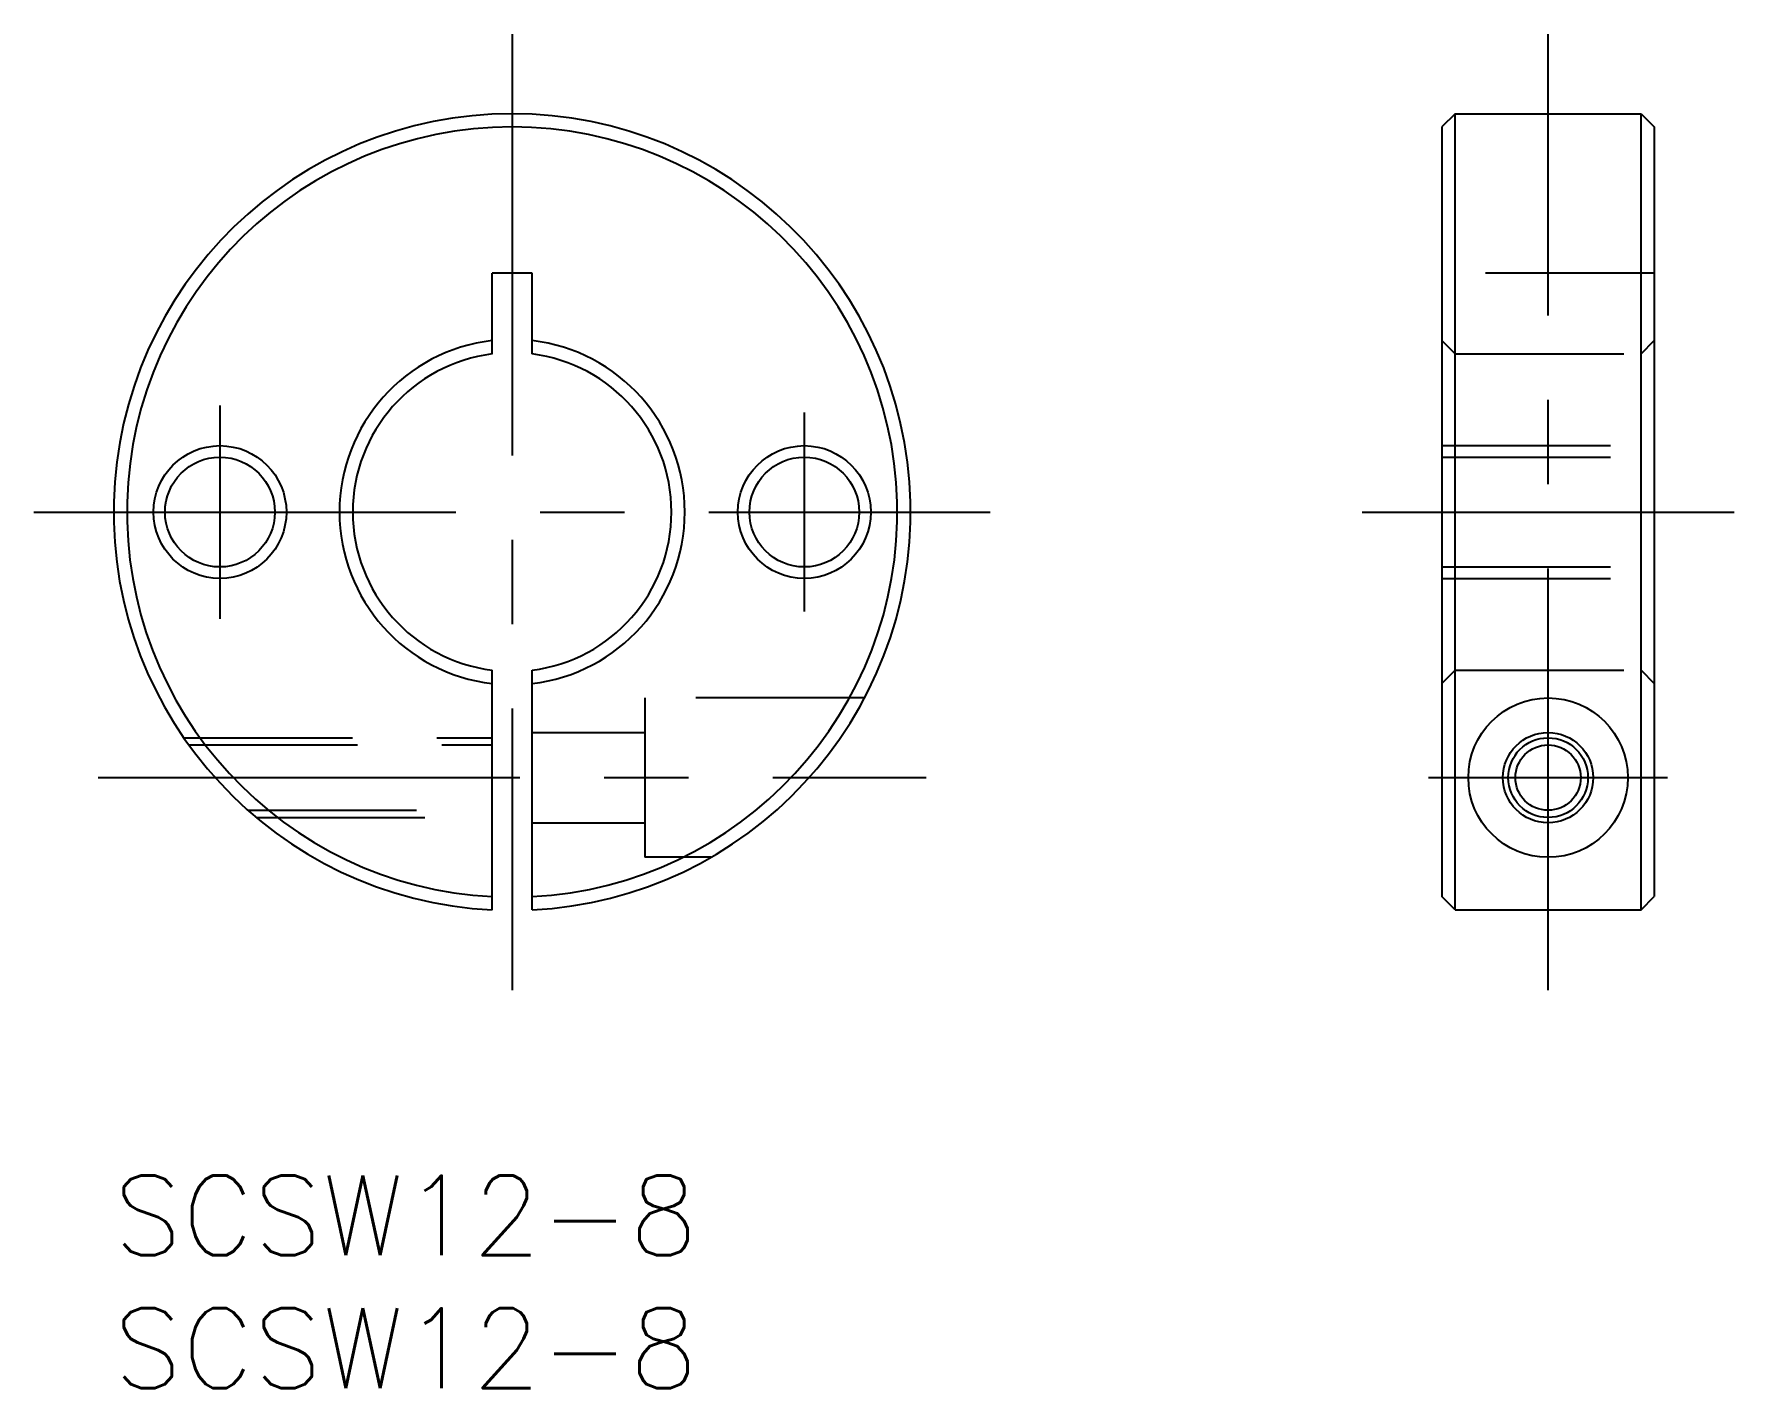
# Model space of a CAD drawing. Extents: x -3 to 61, y -8 to 43.
import ezdxf

# ---------------------------------------------------------------- set-up
doc = ezdxf.new("R2010")
doc.units = 0
doc.header["$LTSCALE"] = 0.5
doc.linetypes.add('CENTER', pattern=[50.8, 31.75, -6.35, 6.35, -6.35])
doc.linetypes.add('DASHED', pattern=[19.05, 12.7, -6.35])
for name, color, linetype in [('MSM_CENTER', 1, 'CENTER'), ('MSM_CONTINUOUS', 7, 'CONTINUOUS'), ('MSM_DASHED', 4, 'DASHED'), ('MSM_NARROW', 5, 'CONTINUOUS'), ('MSM_PART_NUMBER', 7, 'CONTINUOUS')]:
    doc.layers.add(name, color=color, linetype=linetype)
doc.styles.get("Standard").update_dxf_attribs({"font": 'txt.shx', "height": 3, "bigfont": 'bigfont.shx'})

# ---------------------------------------------------------------- blocks, each defined once
blk = doc.blocks.new('*U2')
at = {"layer": 'MSM_PART_NUMBER'}
blk.add_text('SCSW12-8', height=3, dxfattribs=at).set_placement((0, -3))
blk = doc.blocks.new('*U3')
at = {"layer": 'MSM_PART_NUMBER'}
blk.add_text('SCSW12-8', height=3, dxfattribs=at).set_placement((0, -8))

msp = doc.modelspace()

# ---------------------------------------------------------------- linework, layer by layer
at = {"layer": 'MSM_CENTER'}
for p, q in [((15, 42.981), (15, 6.981)), ((54, 6.981), (54, 42.981)), ((4, 28.998), (4, 20.965)), ((26, 28.725), (26, 21.238)), ((-3, 24.981), (33, 24.981)), ((47, 24.981), (61, 24.981)), ((-0.588, 14.981), (30.588, 14.981)), ((49.5, 14.981), (58.5, 14.981))]:
    msp.add_line(p, q, dxfattribs=at)
at = {"layer": 'MSM_CONTINUOUS'}
for p, q in [((50.5, 39.981), (50, 39.481)), ((50.5, 39.981), (57.5, 39.981)), ((50.5, 10), (50.5, 39.981)), ((57.5, 39.981), (58, 39.481)), ((57.5, 10), (57.5, 39.981)), ((50, 39.481), (50, 10.5)), ((58, 39.481), (58, 10.5)), ((15.75, 33.981), (14.25, 33.981)), ((14.25, 30.934), (14.25, 33.981)), ((15.75, 30.934), (15.75, 33.981)), ((14.25, 10), (14.25, 19.028)), ((15.75, 10), (15.75, 19.028)), ((50.5, 10), (50, 10.5)), ((57.5, 10), (58, 10.5)), ((50.5, 10), (57.5, 10))]:
    msp.add_line(p, q, dxfattribs=at)
for centre, radius in [((4, 24.981), 2.067), ((26, 24.981), 2.067), ((54, 14.981), 3), ((54, 14.981), 1.7), ((54, 14.981), 1.23)]:
    msp.add_circle(centre, radius, dxfattribs=at)
for radius, start, end in [(15, 272.86598, 267.13402), (14.5, 272.9649, 267.0351), (6.5, 96.62581, 263.37419), (6.5, 276.62581, 83.37419), (6, 97.18076, 262.81924), (6, 277.18076, 82.81924)]:
    msp.add_arc((15, 24.981), radius, start, end, dxfattribs=at)
at = {"layer": 'MSM_DASHED'}
for p, q in [((58, 33.981), (50, 33.981)), ((50.5, 30.934), (50, 31.438)), ((57.5, 30.934), (58, 31.438)), ((50.5, 30.934), (57.5, 30.934)), ((50, 27.481), (58, 27.481)), ((50, 27.048), (58, 27.048)), ((50, 22.914), (58, 22.914)), ((50, 22.481), (58, 22.481)), ((50.5, 19.028), (50, 18.525)), ((50.5, 19.028), (57.5, 19.028)), ((57.5, 19.028), (58, 18.525)), ((28.266, 17.981), (20, 17.981)), ((20, 17.981), (20, 11.981)), ((15.75, 16.681), (20, 16.681)), ((2.641, 16.481), (14.25, 16.481)), ((2.831, 16.211), (14.25, 16.211)), ((5.055, 13.752), (14.25, 13.752)), ((5.369, 13.481), (14.25, 13.481)), ((15.75, 13.281), (20, 13.281)), ((22.483, 11.981), (20, 11.981))]:
    msp.add_line(p, q, dxfattribs=at)
at = {"layer": 'MSM_NARROW'}
for centre, radius in [((4, 24.981), 2.5), ((26, 24.981), 2.5), ((54, 14.981), 1.5)]:
    msp.add_circle(centre, radius, dxfattribs=at)

# ---------------------------------------------------------------- block references
at = {"layer": 'MSM_CONTINUOUS'}
for name in ['*U2', '*U3']:
    msp.add_blockref(name, (0, 0), dxfattribs=at)

doc.saveas('drawing.dxf')
